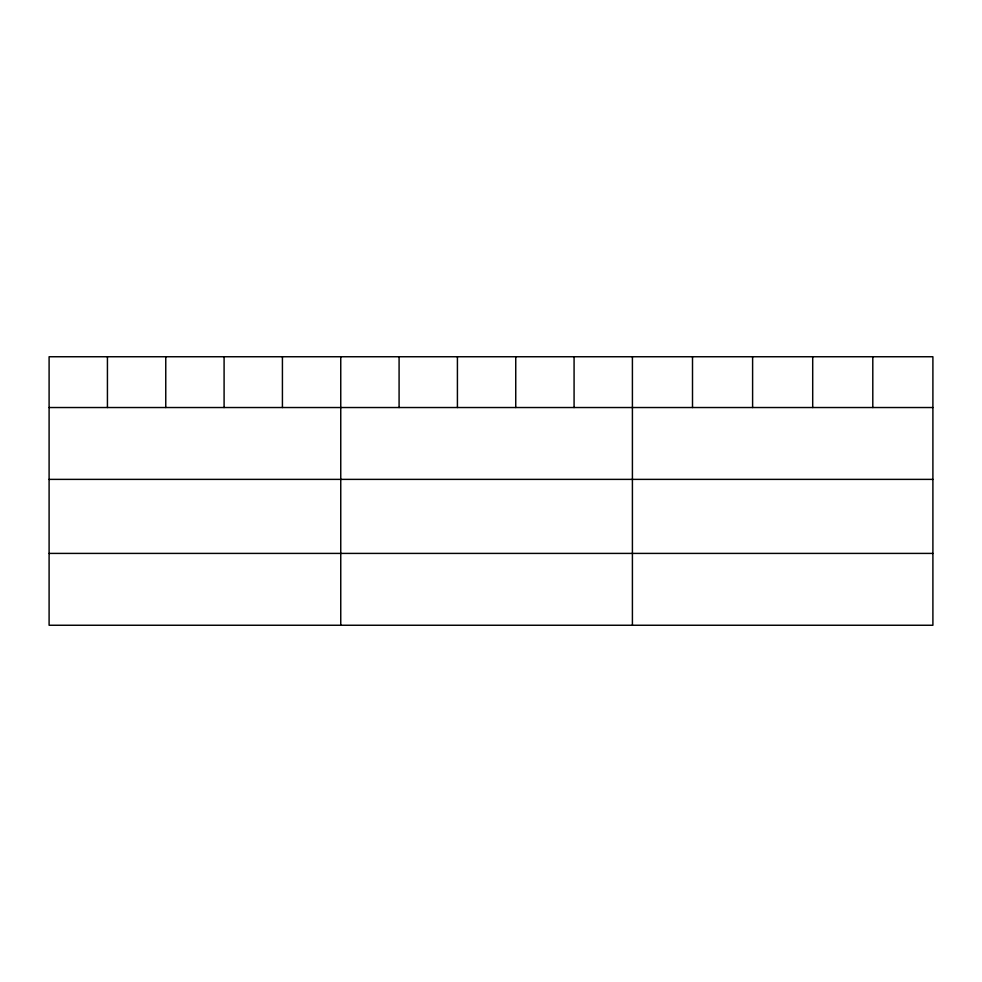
<?xml version="1.0" encoding="UTF-8"?>
<svg xmlns="http://www.w3.org/2000/svg" width="982" height="982" viewBox="0 0 982 982"><rect width="100%" height="100%" fill="white"/><g stroke="black" fill="none" stroke-linecap="round" stroke-linejoin="round"><path stroke-width="1.47" d="M932.9 407.53L932.9 625.252L49.1 625.252L49.1 356.748L932.9 356.748L932.9 407.53L49.1 407.53M49.1 479.376L932.9 479.376M49.1 553.406L932.9 553.406M872.802 356.748L872.802 407.53M812.703 356.748L812.703 407.53M752.605 356.748L752.605 407.53M692.506 356.748L692.506 407.53M632.408 356.748L632.408 625.252M574.077 356.748L574.077 407.53M515.746 356.748L515.746 407.53M457.416 356.748L457.416 407.53M399.085 356.748L399.085 407.53M340.754 356.748L340.754 625.252M282.423 356.748L282.423 407.53M224.092 356.748L224.092 407.53M165.762 356.748L165.762 407.53M107.431 356.748L107.431 407.53"/></g></svg>
